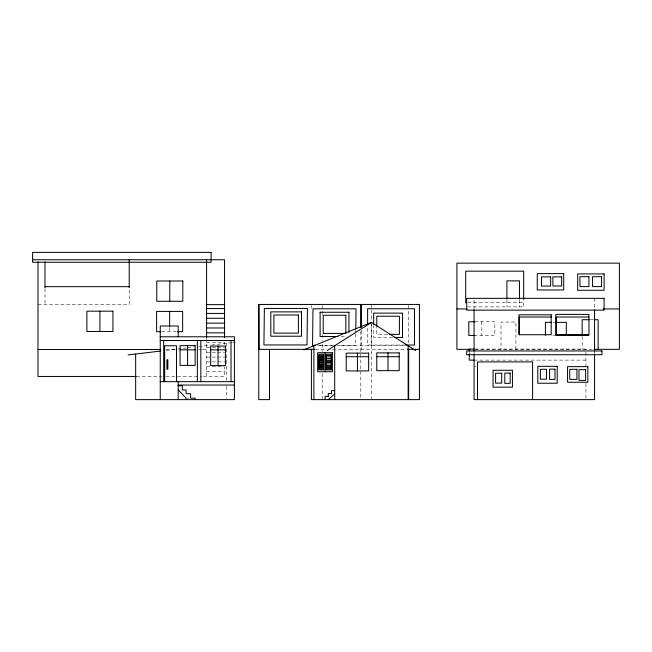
<?xml version="1.0" encoding="UTF-8"?>
<svg xmlns="http://www.w3.org/2000/svg" width="652" height="652" viewBox="0 0 652 652"><rect width="100%" height="100%" fill="white"/><g stroke="black" fill="none" stroke-linecap="round" stroke-linejoin="round"><path stroke-width="0.49" stroke-dasharray="3.26 2.44" d="M355.748 334.166L355.617 345.324L338.584 345.324M355.756 333.156L355.796 330.116M166.374 350.377L186.529 347.989M187.531 347.875L193.579 347.157M198.615 346.562L210.702 345.128M211.623 345.022L231.558 342.659M232.536 342.544L235.453 342.202M467.745 302.226L523.703 302.226M37.987 304.631L129.21 304.631L129.21 286.676M467.72 306.896L523.703 306.896L523.703 299.953M590.15 319.716L593.149 319.716M474.811 321.786L494.835 321.786L494.835 335.43L474.811 335.43M553.01 322.365L554.909 322.365M161.623 331.705L176.643 331.705M387.598 334.362L376.783 334.362L376.783 327.312M553.01 335.291L554.909 335.291M340.988 336.505L345.959 336.505M392.569 337.467L373.677 337.467L373.677 325.291M206.586 342.52L224.541 342.52L224.541 344.46M405.503 345.038L367.614 345.038L367.614 325.894M319.553 345.324L333.579 345.324M317.915 345.747L332.055 345.747M337.1 345.747L405.169 345.747M206.586 347.369L216.562 347.369M217.556 347.369L224.541 347.369M475.096 349.04L585.936 349.04L585.936 368.217M315.332 349.342L326.253 349.342M332.349 349.342L406.4 349.342M474.949 349.342L593.149 349.342M165.958 349.521L175.103 349.521M198.461 349.521L201.509 349.521M202.519 349.521L206.586 349.521M206.586 352.21L216.562 352.21M217.556 352.21L224.541 352.21M206.586 357.06L216.562 357.06M217.556 357.06L224.541 357.06M474.077 360.116L585.936 360.116M206.586 361.909L224.541 361.909M474.795 366.579L476.229 366.579M206.586 366.758L224.541 366.758L224.541 376.457L202.234 376.457M206.586 371.607L224.541 371.607M136.504 376.457L161.9 376.457M165.958 376.457L201.509 376.457M187.002 398.168L188.803 398.168M594.559 298.347L594.559 308.885M594.559 350.955L594.559 353.783M585.936 383.409L585.936 398.6M582.163 336.505L582.163 349.342M519.473 299.887L519.473 306.896M515.919 349.342L515.919 322.047L501.013 322.047L501.013 349.342M506.906 299.887L506.906 306.896M481.82 321.786L481.82 335.43M474.077 300.262L474.077 308.885M474.077 350.955L474.077 354.085M469.228 352.064L469.228 354.077M408.665 305.454L408.665 344.354M371.583 304.451L371.583 321.412M371.583 322.406L371.583 398.608M371.428 324.435L371.428 345.747M361.265 330.393L361.265 349.342M360.809 331.387L360.809 398.608M322.186 305.454L322.186 314.427M322.186 334.378L322.186 340.36M322.186 344.354L322.186 351.355M322.186 373.474L322.186 398.608M311.411 305.454L311.411 308.445M226.684 343.237L226.684 380.36M226.684 386.44L226.684 398.6M206.586 338.364L206.586 376.457M169.634 327.646L169.634 331.705M44.988 288.673L44.988 304.631"/><path stroke-width="0.98" d="M355.805 329.097L356.049 308.812L312.976 308.812L312.544 345.324L315.544 345.324M185.926 399.619L186.105 398.168L178.208 389.904M328.323 399.619L334.704 393.873M327.133 350.564L371.428 322.406L415.723 350.564M303.897 349.798L371.428 322.406M128.167 354.9L160.425 351.078M32.6 259.749L224.541 259.749L224.541 337.671M44.988 286.676L129.21 286.676M206.586 304.631L224.541 304.631M206.586 308.583L224.541 308.583M456.905 308.942L467.06 308.942M603.149 308.942L619.4 308.942M320.116 312.259L348.942 312.259M206.586 313.433L224.541 313.433M551.576 317.035L519.253 317.035L519.253 334.329M588.666 317.035L556.278 317.035L556.278 335.169L588.666 335.169M206.586 318.282L224.541 318.282M589.155 319.716L582.163 319.716L582.163 335.519M594.151 319.716L598.145 319.716L598.145 349.342M474.811 321.786L468.804 321.786L468.804 335.43L474.811 335.43M551.111 322.365L545.406 322.365L545.406 335.291M555.863 322.365L566.319 322.365L566.319 335.291L555.863 335.291L555.838 314.386L588.96 314.386L588.96 334.851L555.838 334.851M206.586 323.131L224.541 323.131M206.586 327.972L224.541 327.972M160.62 331.705L156.619 331.705L156.619 311.411L182.65 311.411L182.65 331.705L177.646 331.705M206.586 332.822L224.541 332.822M389.57 334.362L399.407 334.362L399.407 316.228L376.783 316.228L376.783 326.302M338.005 336.505L320.116 336.505L320.116 312.161M160.253 336.774L234.41 336.774L234.41 399.619L135.657 399.619L135.657 354.012M394.558 337.467L402.504 337.467L402.504 313.123L373.677 313.123L373.677 324.28M160.253 340.491L234.41 340.491M405.503 345.038L414.476 345.038L414.476 308.771L367.614 308.771L367.614 323.881M474.077 349.04L469.228 349.04L469.228 351.053M314.345 349.342L258.754 349.342L258.754 399.619L269.529 399.619L269.529 349.342M407.402 349.342L419.44 349.342M470.108 349.342L456.905 349.342L456.905 263.155L619.4 263.155L619.4 349.342L594.013 349.342M37.987 349.521L160.881 349.521M180.05 349.839L195.135 349.839M210.677 349.839L225.396 349.839M318.975 355.356L323.645 355.356M326.082 355.43L331.289 355.43M318.975 356.53L323.645 356.53M346.22 356.725L368.665 356.725M376.766 356.725L399.203 356.725M326.082 356.905L331.289 356.905M318.975 357.377L323.645 357.377M318.975 358.225L323.645 358.225M326.082 358.624L331.289 358.624M318.975 359.081L323.645 359.081M318.975 359.928L323.645 359.928M474.077 360.116L469.228 360.116L469.228 354.077M326.082 360.246L331.289 360.246M318.975 360.882L323.645 360.882M326.082 361.347L331.289 361.347M318.975 362.015L323.645 362.015M326.082 362.439L331.289 362.439M318.975 363.025L323.645 363.025M326.082 363.938L331.289 363.938M318.975 364.232L323.645 364.232M318.975 365.242L323.645 365.242M326.082 365.576L331.289 365.576M318.975 366.147L323.645 366.147M326.082 366.652L331.289 366.652M318.975 367.011L323.645 367.011M326.082 367.72L331.289 367.72M318.975 367.883L323.645 367.883M326.082 368.796L331.289 368.796M318.975 368.991L323.645 368.991M136.333 376.457L37.987 376.457L37.987 261.737M160.253 381.664L234.41 381.664M178.208 385.047L234.41 385.047M178.208 385.78L182.34 385.78L182.34 389.904L186.105 389.904L186.105 393.678L190.596 393.678L190.596 398.168L195.201 398.168L195.201 399.619M334.704 390.638L331.477 390.638L331.493 393.873M331.493 393.474L328.266 393.474L328.323 396.709M328.323 396.383L325.087 396.383L325.087 399.619M594.559 309.839L594.559 350.955M594.559 354.729L594.559 399.619L474.077 399.619L474.077 354.085M532.602 399.619L532.602 361.909L477.484 361.909L477.484 399.619M523.703 299.219L523.703 271.167L465.707 271.167L465.707 302.927M519.473 298.885L519.473 280.865L506.906 280.865L506.906 298.885M474.077 309.839L474.077 350.955M408.665 349.342L408.665 399.619L419.44 399.619L419.44 304.451L258.754 304.451L258.917 349.342L258.917 304.451M408.144 345.747L408.144 399.619L311.411 399.619L311.411 349.342M387.981 352.879L387.981 370.654M361.265 304.451L361.265 327.394M360.809 304.451L360.809 327.394M357.443 353.131L357.443 371.086M348.942 312.161L348.942 332.463M334.704 345.747L334.704 399.619M325.022 352.699L325.022 371.73M313.881 345.747L313.881 399.619M231.02 340.491L231.02 381.664M218.037 346.057L218.037 365.625M206.586 259.749L206.586 337.671M200.832 340.491L200.832 381.664M197.36 340.491L197.36 381.664M187.597 345.658L187.597 365.405M178.208 336.774L178.208 326L160.253 326L160.253 399.619M178.208 381.664L178.208 399.619M176.513 381.664L176.513 345.747L164.663 345.747L164.663 381.664M169.789 280.996L169.789 301.281M169.634 311.411L169.634 326.628M163.701 340.491L163.701 381.664M129.21 259.749L129.21 287.679M99.919 311.175L99.919 331.46M44.988 261.737L44.988 287.679M264.37 308.445L263.93 344.949L307.002 344.949L307.442 308.445L264.37 308.445M211.077 252.381L32.6 252.381L32.6 262.259L211.077 262.259L211.077 252.381M563.703 273.62L537.264 273.62L537.264 289.961L563.703 289.961L563.703 273.62M604.102 273.93L577.672 273.93L577.672 290.27L604.102 290.27L604.102 273.93M588.911 276.684L579.938 276.684L579.938 286.595L588.911 286.595L588.911 276.684M601.535 276.684L592.554 276.684L592.554 286.595L601.535 286.595L601.535 276.684M550.638 276.896L541.486 276.896L541.486 286.057L550.638 286.057L550.638 276.896M561.649 276.88L552.847 276.88L552.912 286L561.714 286L561.649 276.88M182.804 280.996L156.773 280.996L156.773 301.281L182.804 301.281L182.804 280.996M604.07 298.347L466.718 298.347L466.718 310.132L604.07 310.132L604.07 298.347M112.935 311.175L86.903 311.175L86.903 331.46L112.935 331.46L112.935 311.175M301.485 311.884L270.808 311.884L270.808 336.22L301.485 336.22L301.485 311.884M551.193 314.802L518.943 314.802L518.943 334.729L551.193 334.729L551.193 314.802M298.388 314.989L273.905 314.989L273.905 333.123L298.388 333.123L298.388 314.989M345.837 315.266L323.213 315.266L323.213 333.4L345.837 333.4L345.837 315.266M195.135 345.658L180.05 345.658L180.05 365.405L195.135 365.405L195.135 345.658M225.396 346.057L210.677 346.057L210.677 365.625L225.396 365.625L225.396 346.057M601.967 350.955L466.669 350.955L466.669 354.729L601.967 354.729L601.967 350.955M332.381 352.699L317.663 352.699L317.663 371.73L332.381 371.73L332.381 352.699M399.203 352.879L376.766 352.879L376.766 370.654L399.203 370.654L399.203 352.879M368.665 353.131L346.22 353.131L346.22 370.906L368.665 370.906L368.665 353.131M323.645 354.248L318.975 354.248L318.975 369.871L323.645 369.871L323.645 354.248M331.289 354.248L326.082 354.248L326.082 369.871L331.289 369.871L331.289 354.248M167.833 359.928L166.936 359.928L166.936 369.268L167.833 369.268L167.833 359.928M557.207 366.351L537.818 366.351L537.818 383.229L557.207 383.229L557.207 366.351M587.851 366.628L567.566 366.628L567.566 382.251L587.851 382.251L587.851 366.628M554.966 369.171L549.579 369.171L549.579 379.407L554.966 379.407L554.966 369.171M546.482 369.301L540.378 369.301L540.378 379.179L546.482 379.179L546.482 369.301M576.938 369.317L569.758 369.317L569.758 379.374L576.938 379.374L576.938 369.317M585.618 369.651L578.976 369.651L578.976 380.401L585.618 380.401L585.618 369.651M512.439 370.287L493.042 370.287L493.042 387.166L512.439 387.166L512.439 370.287M510.19 373.099L504.803 373.099L504.803 383.335L510.19 383.335L510.19 373.099M501.714 373.229L495.601 373.229L495.601 383.107L501.714 383.107L501.714 373.229"/></g></svg>
